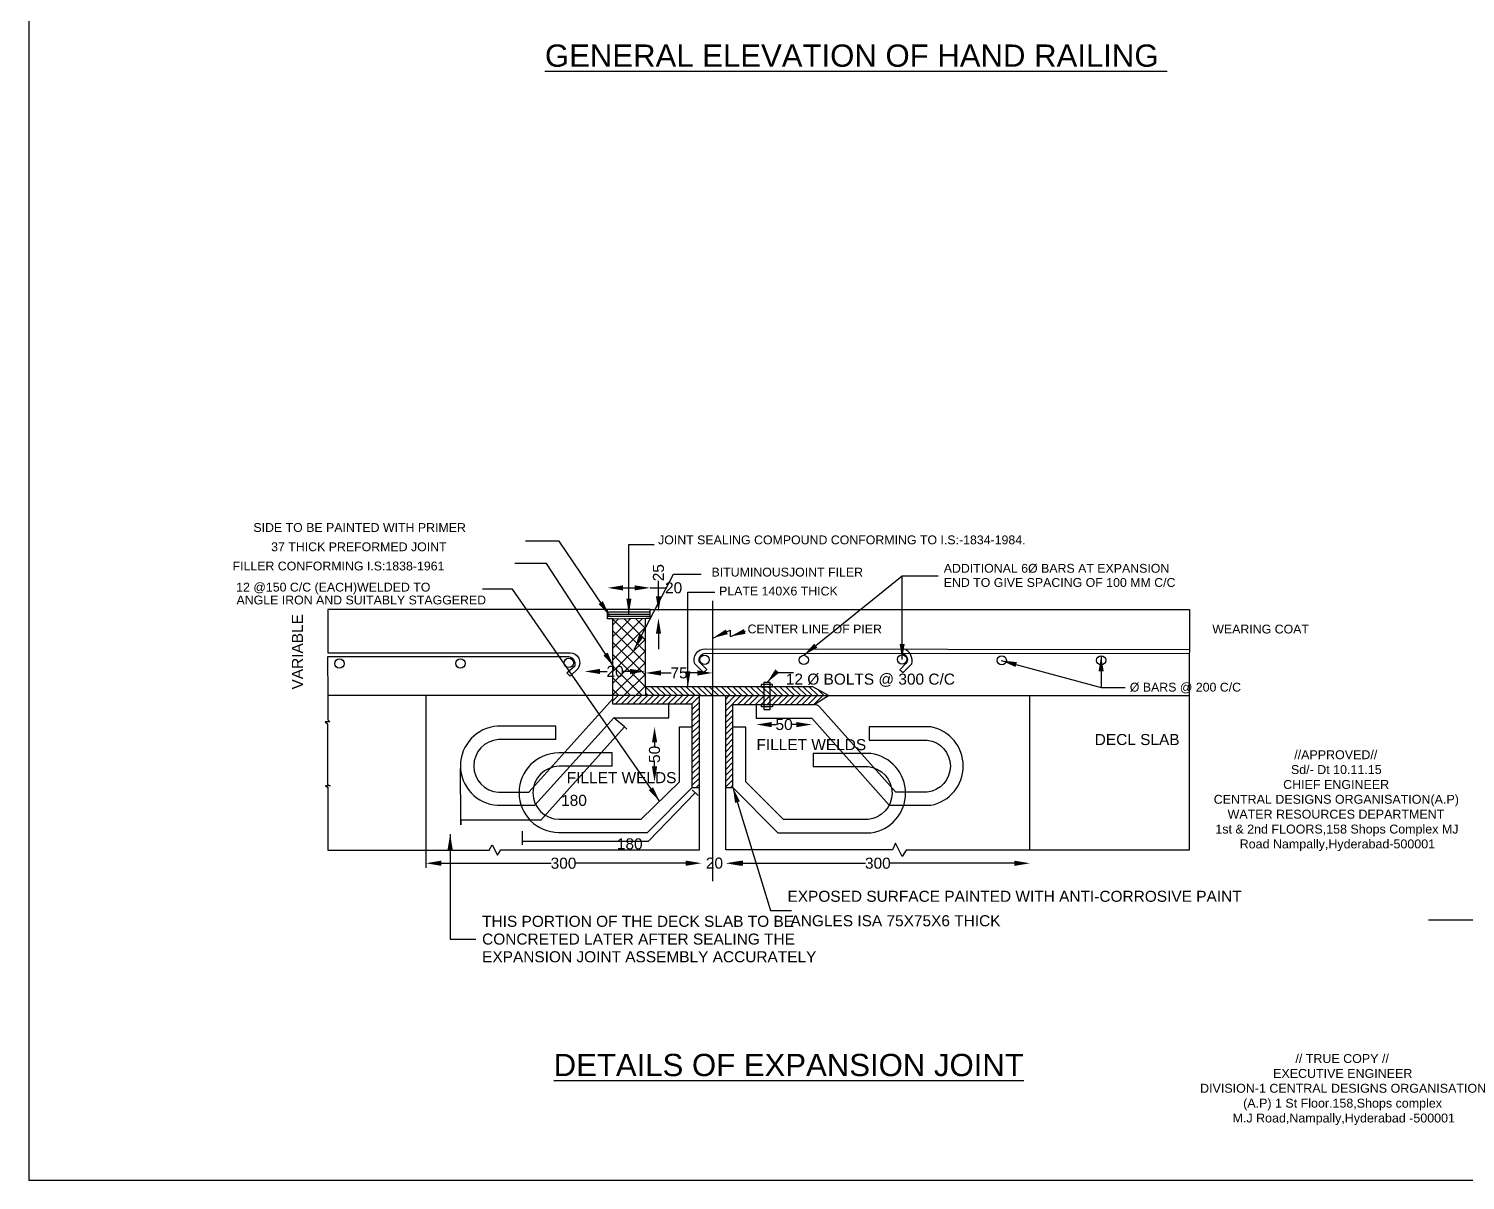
# Model space of a CAD drawing. Header units: millimetres. Extents: x 5124 to 3901474, y 2311 to 11989026.
# Drawn here: x 3893164 to 3896416, y 11983546 to 11986154 of the extents above; entities that cross this region are included whole.
import ezdxf

# ---------------------------------------------------------------- set-up
doc = ezdxf.new("R2010")
doc.units = ezdxf.units.MM
doc.header["$MEASUREMENT"] = 0
for name, color, linetype in [('DIMENSION', 7, 'Continuous'), ('DRAWING', 7, 'Continuous'), ('TEXT', 7, 'Continuous')]:
    doc.layers.add(name, color=color, linetype=linetype)
doc.styles.get("Standard").update_dxf_attribs({"font": 'arial.ttf', "height": 25})
doc.dimstyles.get("Standard").update_dxf_attribs({"dimtxt": 25, "dimasz": 35, "dimexe": 0.18, "dimexo": 0.0625, "dimgap": 0.09, "dimtad": 0, "dimdec": 0, "dimzin": 0, "dimdsep": 46, "dimtxsty": 'Standard', "dimcen": 0.09, "dimse1": 1, "dimse2": 1, "dimadec": 0, "dimazin": 0, "dimtfac": 1, "dimtdec": 0, "dimtofl": 0, "dimtmove": 0, "dimatfit": 3, "dimfxl": 0, "dimtolj": 1, "dimtzin": 0, "dimarcsym": 0})

# ---------------------------------------------------------------- blocks, each defined once
blk = doc.blocks.new('*D39')
at = {"layer": 'Defpoints', "color": 0, "transparency": 16777216}
for p in [(3894422.3, 11984693.1), (3894559.8, 11984698.3), (3894559.8, 11984693.1)]:
    blk.add_point(p, dxfattribs=at)
at = {"layer": 'DIMENSION', "color": 0, "lineweight": -2, "transparency": 16777216}
for p, q in [((3894457.3, 11984698.3), (3894472.9, 11984698.3)), ((3894524.8, 11984698.3), (3894509.2, 11984698.3))]:
    blk.add_line(p, q, dxfattribs=at)
at = {"layer": 'DIMENSION', "color": 0, "transparency": 16777216}
for points in [[(3894457.3, 11984704.1), (3894457.3, 11984692.5), (3894422.3, 11984698.3)], [(3894524.8, 11984704.1), (3894524.8, 11984692.5), (3894559.8, 11984698.3)]]:
    blk.add_solid(points, dxfattribs=at)
at = {"layer": 'DIMENSION', "color": 0, "transparency": 16777216, "insert": (3894491.1, 11984698.3), "char_height": 25, "attachment_point": 5}
blk.add_mtext('\\A1;20', dxfattribs=at)
blk = doc.blocks.new('*D40')
at = {"layer": 'Defpoints', "color": 0, "transparency": 16777216}
for p in [(3894559.8, 11984693.1), (3894712.2, 11984694.9), (3894712.2, 11984694.9)]:
    blk.add_point(p, dxfattribs=at)
at = {"layer": 'DIMENSION', "color": 0, "lineweight": -2, "transparency": 16777216}
for p, q in [((3894594.8, 11984694.9), (3894618, 11984694.9)), ((3894677.2, 11984694.9), (3894654, 11984694.9))]:
    blk.add_line(p, q, dxfattribs=at)
at = {"layer": 'DIMENSION', "color": 0, "transparency": 16777216}
for points in [[(3894594.8, 11984700.7), (3894594.8, 11984689), (3894559.8, 11984694.9)], [(3894677.2, 11984700.7), (3894677.2, 11984689), (3894712.2, 11984694.9)]]:
    blk.add_solid(points, dxfattribs=at)
at = {"layer": 'DIMENSION', "color": 0, "transparency": 16777216, "insert": (3894636, 11984694.9), "char_height": 25, "attachment_point": 5}
blk.add_mtext('\\A1;75', dxfattribs=at)
blk = doc.blocks.new('*D41')
at = {"layer": 'Defpoints', "color": 0, "transparency": 16777216}
for p in [(3894570.5, 11984833.7), (3894589.4, 11984833.7), (3894570.5, 11984818.7)]:
    blk.add_point(p, dxfattribs=at)
at = {"layer": 'DIMENSION', "color": 0, "lineweight": -2, "transparency": 16777216}
for p, q in [((3894589.4, 11984868.7), (3894589.4, 11984903.7)), ((3894589.4, 11984783.7), (3894589.4, 11984748.7))]:
    blk.add_line(p, q, dxfattribs=at)
at = {"layer": 'DIMENSION', "color": 0, "transparency": 16777216}
for points in [[(3894583.6, 11984868.7), (3894595.3, 11984868.7), (3894589.4, 11984833.7)], [(3894583.6, 11984783.7), (3894595.3, 11984783.7), (3894589.4, 11984818.7)]]:
    blk.add_solid(points, dxfattribs=at)
at = {"layer": 'DIMENSION', "color": 0, "transparency": 16777216, "insert": (3894589.4, 11984922), "char_height": 25, "attachment_point": 5, "rotation": 90}
blk.add_mtext('\\A1;25', dxfattribs=at)
blk = doc.blocks.new('*D42')
at = {"layer": 'Defpoints', "color": 0, "transparency": 16777216}
for p in [(3894570.5, 11984887.6), (3894474.3, 11984838.6), (3894570.5, 11984838.6)]:
    blk.add_point(p, dxfattribs=at)
at = {"layer": 'DIMENSION', "color": 0, "lineweight": -2, "transparency": 16777216}
for p, q in [((3894509.3, 11984887.6), (3894535.5, 11984887.6)), ((3894570.5, 11984887.6), (3894605.5, 11984887.6))]:
    blk.add_line(p, q, dxfattribs=at)
at = {"layer": 'DIMENSION', "color": 0, "transparency": 16777216}
for points in [[(3894509.3, 11984893.4), (3894509.3, 11984881.8), (3894474.3, 11984887.6)], [(3894535.5, 11984893.4), (3894535.5, 11984881.8), (3894570.5, 11984887.6)]]:
    blk.add_solid(points, dxfattribs=at)
at = {"layer": 'DIMENSION', "color": 0, "transparency": 16777216, "insert": (3894623.7, 11984887.6), "char_height": 25, "attachment_point": 5}
blk.add_mtext('\\A1;20', dxfattribs=at)
blk = doc.blocks.new('*D43')
at = {"layer": 'Defpoints', "color": 0, "transparency": 16777216}
for p in [(3894810.8, 11984592.5), (3894936.7, 11984592.5), (3894936.7, 11984578)]:
    blk.add_point(p, dxfattribs=at)
at = {"layer": 'DIMENSION', "color": 0, "lineweight": -2, "transparency": 16777216}
for p, q in [((3894845.8, 11984578), (3894855.8, 11984578)), ((3894901.7, 11984578), (3894891.7, 11984578))]:
    blk.add_line(p, q, dxfattribs=at)
at = {"layer": 'DIMENSION', "color": 0, "transparency": 16777216}
for points in [[(3894845.8, 11984583.8), (3894845.8, 11984572.1), (3894810.8, 11984578)], [(3894901.7, 11984583.8), (3894901.7, 11984572.1), (3894936.7, 11984578)]]:
    blk.add_solid(points, dxfattribs=at)
at = {"layer": 'DIMENSION', "color": 0, "transparency": 16777216, "insert": (3894873.8, 11984578), "char_height": 25, "attachment_point": 5}
blk.add_mtext('\\A1;50', dxfattribs=at)
blk = doc.blocks.new('*D44')
at = {"layer": 'Defpoints', "color": 0, "transparency": 16777216}
for p in [(3894580.5, 11984572.7), (3894636.8, 11984572.7), (3894636.8, 11984448.2)]:
    blk.add_point(p, dxfattribs=at)
at = {"layer": 'DIMENSION', "color": 0, "lineweight": -2, "transparency": 16777216}
for p, q in [((3894580.5, 11984537.7), (3894580.5, 11984528.4)), ((3894580.5, 11984483.2), (3894580.5, 11984492.5))]:
    blk.add_line(p, q, dxfattribs=at)
at = {"layer": 'DIMENSION', "color": 0, "transparency": 16777216}
for points in [[(3894574.7, 11984537.7), (3894586.4, 11984537.7), (3894580.5, 11984572.7)], [(3894574.7, 11984483.2), (3894586.4, 11984483.2), (3894580.5, 11984448.2)]]:
    blk.add_solid(points, dxfattribs=at)
at = {"layer": 'DIMENSION', "color": 0, "transparency": 16777216, "insert": (3894580.5, 11984510.4), "char_height": 25, "attachment_point": 5, "rotation": 90}
blk.add_mtext('\\A1;50', dxfattribs=at)
blk = doc.blocks.new('*D45')
at = {"layer": 'Defpoints', "color": 0, "transparency": 16777216}
for p in [(3894062.6, 11984253.6), (3894686.2, 11984263.8), (3894686.2, 11984261.7)]:
    blk.add_point(p, dxfattribs=at)
at = {"layer": 'DIMENSION', "color": 0, "lineweight": -2, "transparency": 16777216}
for p, q in [((3894097.6, 11984263.8), (3894346.7, 11984263.8)), ((3894651.2, 11984263.8), (3894402.1, 11984263.8))]:
    blk.add_line(p, q, dxfattribs=at)
at = {"layer": 'DIMENSION', "color": 0, "transparency": 16777216}
for points in [[(3894097.6, 11984269.7), (3894097.6, 11984258), (3894062.6, 11984263.8)], [(3894651.2, 11984269.7), (3894651.2, 11984258), (3894686.2, 11984263.8)]]:
    blk.add_solid(points, dxfattribs=at)
at = {"layer": 'DIMENSION', "color": 0, "transparency": 16777216, "insert": (3894374.4, 11984263.8), "char_height": 25, "attachment_point": 5}
blk.add_mtext('\\A1;300', dxfattribs=at)
blk = doc.blocks.new('*D46')
at = {"layer": 'Defpoints', "color": 0, "transparency": 16777216}
for p in [(3894686.5, 11984258.6), (3894745.7, 11984264), (3894745.7, 11984259.8)]:
    blk.add_point(p, dxfattribs=at)
at = {"layer": 'DIMENSION', "color": 0, "lineweight": -2, "transparency": 16777216}
for p, q in [((3894651.5, 11984264), (3894616.5, 11984264)), ((3894780.7, 11984264), (3894815.7, 11984264))]:
    blk.add_line(p, q, dxfattribs=at)
at = {"layer": 'DIMENSION', "color": 0, "transparency": 16777216}
for points in [[(3894651.5, 11984269.8), (3894651.5, 11984258.2), (3894686.5, 11984264)], [(3894780.7, 11984269.8), (3894780.7, 11984258.2), (3894745.7, 11984264)]]:
    blk.add_solid(points, dxfattribs=at)
at = {"layer": 'DIMENSION', "color": 0, "transparency": 16777216, "insert": (3894716.1, 11984264), "char_height": 25, "attachment_point": 5}
blk.add_mtext('\\A1;20', dxfattribs=at)
blk = doc.blocks.new('*D47')
at = {"layer": 'Defpoints', "color": 0, "transparency": 16777216}
for p in [(3894741.7, 11984294.1), (3895430.5, 11984293.4), (3895430.5, 11984263.8)]:
    blk.add_point(p, dxfattribs=at)
at = {"layer": 'DIMENSION', "color": 0, "lineweight": -2, "transparency": 16777216}
for p, q in [((3894776.7, 11984263.8), (3895058.4, 11984263.8)), ((3895395.5, 11984263.8), (3895113.8, 11984263.8))]:
    blk.add_line(p, q, dxfattribs=at)
at = {"layer": 'DIMENSION', "color": 0, "transparency": 16777216}
for points in [[(3894776.7, 11984269.6), (3894776.7, 11984257.9), (3894741.7, 11984263.8)], [(3895395.5, 11984269.6), (3895395.5, 11984257.9), (3895430.5, 11984263.8)]]:
    blk.add_solid(points, dxfattribs=at)
at = {"layer": 'DIMENSION', "color": 0, "transparency": 16777216, "insert": (3895086.1, 11984263.8), "char_height": 25, "attachment_point": 5}
blk.add_mtext('\\A1;300', dxfattribs=at)

msp = doc.modelspace()

# ---------------------------------------------------------------- hatches: boundary and pattern name
at = {"layer": 'DRAWING'}
h = msp.add_hatch(dxfattribs=at)
h.set_pattern_fill('ANSI37', color=256, scale=150, style=0)
h.paths.add_polyline_path([(3894559.8, 11984818.7), (3894486, 11984817.8), (3894486, 11984643.7), (3894559.8, 11984643.7), (3894559.8, 11984663.6)])
h = msp.add_hatch(dxfattribs=at)
h.set_pattern_fill('ANSI31', color=256, scale=75, angle=90, style=0)
h.paths.add_polyline_path([(3894712.2, 11984663.6), (3894559.8, 11984663.6), (3894559.8, 11984643.7), (3894682, 11984643.5), (3894712.2, 11984643.5)])
h.paths.add_polyline_path([(3894827.6, 11984663.6), (3894822.1, 11984663.6), (3894712.2, 11984663.6), (3894712.2, 11984643.5), (3894827.6, 11984643.5)])
h.paths.add_polyline_path([(3894842.6, 11984663.6), (3894827.6, 11984663.6), (3894827.6, 11984643.5), (3894842.6, 11984643.5)])
h.paths.add_polyline_path([(3894939.1, 11984663.6), (3894842.6, 11984663.6), (3894842.6, 11984643.5), (3894974.3, 11984643.5)])
h = msp.add_hatch(dxfattribs=at)
h.set_pattern_fill('ANSI31', color=256, scale=75, style=0)
h.paths.add_polyline_path([(3894682, 11984643.5), (3894486, 11984643.7), (3894486, 11984624), (3894613, 11984624), (3894665.9, 11984624), (3894665.9, 11984435.7), (3894682, 11984435.7)])
h = msp.add_hatch(dxfattribs=at)
h.set_pattern_fill('ANSI31', color=256, scale=75, style=0)
h.paths.add_polyline_path([(3894974.3, 11984643.5), (3894842.6, 11984643.5), (3894842.6, 11984623.1), (3894847.8, 11984623.1), (3894941.8, 11984623.1)])
h.paths.add_polyline_path([(3894842.6, 11984643.5), (3894827.6, 11984643.5), (3894827.6, 11984623.1), (3894842.6, 11984623.1)])
h.paths.add_polyline_path([(3894827.6, 11984643.5), (3894741.7, 11984643.5), (3894741.7, 11984435.7), (3894758, 11984435.7), (3894758, 11984623.1), (3894827.6, 11984623.1)])

# ---------------------------------------------------------------- linework, layer by layer
at = {"layer": 'DIMENSION'}
for points in [[(3894512.7, 11984572.5), (3894518.1, 11984567.6), (3894512.7, 11984572.5), (3894488, 11984593.3)], [(3894323.3, 11984361.3), (3894512.7, 11984572.5)], [(3894323.3, 11984361.3), (3894141.7, 11984361.3), (3894141.7, 11984350.5), (3894141.7, 11984361.3), (3894141.3, 11984478.6)], [(3894281.1, 11984313.9), (3894566.6, 11984313.9), (3894672.5, 11984423.4)], [(3894665.7, 11984430.1), (3894678.9, 11984417.1)], [(3894281.1, 11984336.8), (3894281.1, 11984305.2)]]:
    msp.add_lwpolyline(points, dxfattribs=at)
at = {"layer": 'DRAWING'}
for points in [[(3901473.8, 11989026.3), (3893163.5, 11989026.3), (3893163.5, 11983545.7), (3901473.8, 11983545.7)], [(3894822.1, 11984663.6), (3894847.5, 11984663.6), (3894847.5, 11984668.7), (3894822.1, 11984668.7)], [(3894827.6, 11984612.3), (3894842.6, 11984612.3), (3894842.6, 11984673.1), (3894827.6, 11984673.1)], [(3894822.3, 11984623.1), (3894847.8, 11984623.1), (3894847.8, 11984618), (3894822.3, 11984618)]]:
    msp.add_lwpolyline(points, close=True, dxfattribs=at)
for points in [[(3894712.2, 11984223), (3894712.2, 11984858.6)], [(3894559.8, 11984663.6), (3894559.8, 11984818.7), (3894570.5, 11984818.7), (3894570.5, 11984838.6), (3893840.5, 11984838.6), (3893840.5, 11984740.3), (3894361.3, 11984740.3), (3894361.3, 11984740.3)], [(3894486, 11984643.7), (3894486, 11984817.8), (3894474.3, 11984817.8), (3894474.3, 11984838.6)], [(3894474.3, 11984833.7), (3894570.5, 11984833.7)], [(3894474.3, 11984827.9), (3894570.5, 11984827.9)], [(3894474.3, 11984823.2), (3894570.5, 11984823.2)], [(3894570.5, 11984838.6), (3895792, 11984838.6), (3895791.1, 11984643.5)], [(3894486, 11984817.8), (3894559.8, 11984818.7)], [(3893840, 11984731.3), (3893840.5, 11984643.7), (3893840.5, 11984588.4), (3893845.2, 11984584.4), (3893834.4, 11984584.4), (3893840.3, 11984580), (3893840.3, 11984442.4), (3893846.2, 11984439.3), (3893835.4, 11984439.3), (3893840.6, 11984435.6), (3893840.6, 11984293.2)], [(3894758, 11984435.7), (3894758, 11984623.1), (3894941.8, 11984623.1), (3894974.3, 11984643.5), (3894939.1, 11984663.6), (3894559.8, 11984663.6), (3894559.8, 11984643.5)], [(3893840.4, 11984293.2), (3894205.8, 11984293.2), (3894212.9, 11984305.7), (3894224.9, 11984282), (3894232.2, 11984294.6), (3894682, 11984294.6), (3894682, 11984643.5), (3894486, 11984643.7)], [(3894062.6, 11984643.7), (3894062.6, 11984253.6)], [(3894682, 11984643.5), (3895791.1, 11984643.5), (3895791.1, 11984293.4), (3895150.2, 11984293.4), (3895141.1, 11984278.8), (3895126.2, 11984309.5), (3895119, 11984294.1), (3894741.7, 11984294.1), (3894741.7, 11984643.5)], [(3895430.5, 11984293.4), (3895430.5, 11984643.5)], [(3894665.9, 11984435.7), (3894682, 11984435.7)], [(3894741.7, 11984435.7), (3894758, 11984435.7)], [(3896332.8, 11984135.3), (3897392, 11984135.3), (3897402.2, 11984155.7), (3897402.2, 11984116), (3897412, 11984136.4), (3899267.7, 11984136.4)]]:
    msp.add_lwpolyline(points, dxfattribs=at)
for points in [[(3894361.3, 11984740.3), (3894389.2, 11984740.3, -0.606338), (3894407.4, 11984705.3), (3894389.7, 11984687.4), (3894381.9, 11984695), (3894400.4, 11984711.9, 0.448738), (3894386.3, 11984731.3), (3893840, 11984731.3)], [(3894691.7, 11984695.8), (3894671.5, 11984715.2, -0.544254), (3894696.1, 11984749.5), (3895791.6, 11984747.9)], [(3894691.7, 11984695.8), (3894698.6, 11984703), (3894682.6, 11984719.1, -0.521044), (3894695.9, 11984739.4), (3895791.5, 11984738.6)], [(3895141.1, 11984739.1), (3895145.1, 11984737.3, -0.49749), (3895149.8, 11984716.4), (3895135.9, 11984702.2), (3895143.4, 11984696), (3895162.8, 11984715.2, 0.364654), (3895146.4, 11984748.9, 0.266035)], [(3894357.3, 11984543.8), (3894357.3, 11984574.3), (3894225, 11984574.3, 0.93777), (3894225, 11984395.2), (3894309.7, 11984395.2), (3894488, 11984593.3), (3894613, 11984593.3), (3894613, 11984624), (3894486, 11984624), (3894486, 11984643.7), (3893840.5, 11984643.7)], [(3894357.3, 11984543.8), (3894227.4, 11984543.8, 0.94646), (3894227.4, 11984424.9), (3894296, 11984424.9), (3894486, 11984635.9)], [(3894484.2, 11984483.4), (3894484.2, 11984513.7), (3894363.6, 11984513.7, 1), (3894363.6, 11984333.7), (3894564.3, 11984333.7), (3894665.9, 11984435.7), (3894665.9, 11984624), (3894613, 11984624)], [(3894810.8, 11984623.1), (3894810.8, 11984592.5), (3894936.7, 11984592.5), (3895111.6, 11984395.2), (3895206.4, 11984395.2, 0.823643), (3895206.4, 11984572.8), (3895066.5, 11984572.8), (3895066.5, 11984543), (3895198.1, 11984543, -0.88266), (3895198.1, 11984424.7), (3895127.2, 11984424.7), (3894954.1, 11984617.8, 0.220395), (3894941.8, 11984623.1, 143.953717)], [(3894484.2, 11984483.4), (3894364.9, 11984483.4, 1), (3894364.9, 11984363.5), (3894550.1, 11984363.5), (3894636.8, 11984448.2), (3894636.8, 11984572.7), (3894665.9, 11984572.7)], [(3894758, 11984435.7), (3894859.6, 11984332.5), (3895070.2, 11984332.5, 0.874433), (3895070.2, 11984512.3), (3894939.3, 11984512.3), (3894939.3, 11984482.7), (3895063.9, 11984482.7, -0.906835), (3895063.9, 11984362.9), (3894872.5, 11984362.9), (3894787.5, 11984448.5), (3894787.5, 11984572.4), (3894758, 11984572.4)]]:
    msp.add_lwpolyline(points, format="xyb", dxfattribs=at)
for centre in [(3893867, 11984716.2), (3894141, 11984716.4), (3894386.2, 11984717.7), (3894693.7, 11984724.8), (3894918.3, 11984724.3), (3895141.1, 11984725.5), (3895366.6, 11984723.4), (3895591.7, 11984723.4)]:
    msp.add_circle(centre, 10.5, dxfattribs=at)

# ---------------------------------------------------------------- texts
at = {"layer": 'TEXT'}
for s, height, p in [('%%UGENERAL ELEVATION OF HAND RAILING ', 50.424, (3894332.3, 11986068)), ('SIDE TO BE PAINTED WITH PRIMER', 20, (3893672.2, 11985014.3)), ('37 THICK PREFORMED JOINT', 20, (3893712.4, 11984970.7)), ('JOINT SEALING COMPOUND CONFORMING TO I.S:-1834-1984.', 20, (3894588.5, 11984986.3)), ('FILLER CONFORMING I.S:1838-1961 ', 20, (3893625, 11984927.1)), ('BITUMINOUSJOINT FILER', 20, (3894709.5, 11984913.3)), ('ADDITIONAL 6Ø BARS AT EXPANSION', 20, (3895235.3, 11984921.9)), ('12 @150 C/C (EACH)WELDED TO', 20, (3893633.3, 11984879.3)), ('PLATE 140X6 THICK ', 20, (3894726.7, 11984870.4)), ('END TO GIVE SPACING OF 100 MM C/C', 20, (3895235.3, 11984889.8)), ('ANGLE IRON AND SUITABLY STAGGERED', 20, (3893634, 11984850.1)), ('CENTER LINE OF PIER', 20, (3894791.1, 11984784.5)), ('WEARING COAT ', 20, (3895843.4, 11984784.3)), ('12 Ø BOLTS @ 300 C/C ', 25, (3894877.8, 11984668.4)), ('FILLET WELDS ', 25, (3894811.3, 11984520)), ('DECL SLAB ', 25, (3895577.2, 11984531.6)), ('FILLET WELDS ', 25, (3894381.7, 11984445.2)), ('180', 25, (3894369, 11984393.8)), ('180', 25, (3894495.2, 11984295.3)), ('EXPOSED SURFACE PAINTED WITH ANTI-CORROSIVE PAINT ', 25, (3894881.5, 11984176.5)), ('THIS PORTION OF THE DECK SLAB TO BE', 25, (3894190.1, 11984119.8)), ('ANGLES ISA 75X75X6 THICK', 25, (3894888.3, 11984121.1)), ('CONCRETED LATER AFTER SEALING THE ', 25, (3894190.1, 11984079.6)), ('EXPANSION JOINT ASSEMBLY ACCURATELY ', 25, (3894190.1, 11984039.5)), ('%%UDETAILS OF EXPANSION JOINT', 50.424, (3894352.1, 11983781.7))]:
    msp.add_text(s, height=height, dxfattribs=at).set_placement(p)
msp.add_text('VARIABLE ', height=25, rotation=90, dxfattribs=at).set_placement((3893784.4, 11984657.4))
at = {"layer": 'TEXT', "attachment_point": 1}
for s, insert, char_height, width in [('Ø BARS @ 200 C/C', (3895656.6, 11984672.7), 20, 355.481), ('\\pi189.05;//APPROVED// \\P\\pi181.58;Sd/- Dt 10.11.15 \\P\\pi164.07;CHIEF ENGINEER \\P\\pi6.7758;CENTRAL DESIGNS ORGANISATION(A.P)    \\P\\pi38.186;WATER RESOURCES DEPARTMENT       \\P\\pi10.463;1st & 2nd FLOORS,158 Shops Complex MJ \\P\\pi65.619;Road Nampally,Hyderabad-500001', (3895839.8, 11984519.8), 20.205, 566.318), ('\\pi232.45;// TRUE COPY // \\P\\pi181.98;EXECUTIVE ENGINEER\\P\\pi16.693;DIVISION-1 CENTRAL DESIGNS ORGANISATION \\P\\pi114.15;(A.P) 1 St Floor.158,Shops complex                                      \\P\\pi90.138;M.J Road,Nampally,Hyderabad -500001', (3895799.1, 11983831.6), 20.205, 676.632)]:
    msp.add_mtext(s, dxfattribs=dict(at, insert=insert, char_height=char_height, width=width))

# ---------------------------------------------------------------- dimensions: what is measured, and where the dimension line sits
at = {"layer": 'DIMENSION'}
for base, p1, p2, text, picture, middle in [((3894589.4, 11984833.7), (3894570.5, 11984818.7), (3894570.5, 11984833.7), '25', '*D41', (3894589.4, 11984922)), ((3894580.5, 11984572.7), (3894636.8, 11984448.2), (3894636.8, 11984572.7), '50', '*D44', (3894580.5, 11984510.4))]:
    dim = msp.add_linear_dim(base=base, p1=p1, p2=p2, angle=90, text=text, dimstyle='Standard', dxfattribs=at)
    dim.commit()
    dim.dimension.update_dxf_attribs({"geometry": picture, "text_midpoint": middle})
for base, p1, p2, text, picture, middle in [((3894570.5, 11984887.6), (3894474.3, 11984838.6), (3894570.5, 11984838.6), '20', '*D42', (3894623.7, 11984887.6)), ((3894559.8, 11984698.3), (3894422.3, 11984693.1), (3894559.8, 11984693.1), '20', '*D39', (3894491.1, 11984698.3)), ((3894712.2, 11984694.9), (3894559.8, 11984693.1), (3894712.2, 11984694.9), '75', '*D40', (3894636, 11984694.9)), ((3894936.7, 11984578), (3894810.8, 11984592.5), (3894936.7, 11984592.5), '50', '*D43', (3894873.8, 11984578)), ((3894686.2, 11984263.8), (3894062.6, 11984253.6), (3894686.2, 11984261.7), '300', '*D45', (3894374.4, 11984263.8)), ((3895430.5, 11984263.8), (3894741.7, 11984294.1), (3895430.5, 11984293.4), '300', '*D47', (3895086.1, 11984263.8))]:
    dim = msp.add_linear_dim(base=base, p1=p1, p2=p2, text=text, dimstyle='Standard', dxfattribs=at)
    dim.commit()
    dim.dimension.update_dxf_attribs({"geometry": picture, "text_midpoint": middle})
dim = msp.add_linear_dim(base=(3894745.7, 11984264), p1=(3894686.5, 11984258.6), p2=(3894745.7, 11984259.8), text='20', dimstyle='Standard', dxfattribs=at)
dim.commit()
dim.dimension.update_dxf_attribs({"geometry": '*D46', "text_midpoint": (3894716.1, 11984264), "dimtype": 160})

# ---------------------------------------------------------------- leaders
for points in [[(3894478.3, 11984825.3), (3894364.6, 11984993.1), (3894288.1, 11984993.1)], [(3894522.4, 11984827.9), (3894522.4, 11984985.5), (3894579.7, 11984985.5)], [(3894488.6, 11984708.6), (3894336.1, 11984942.8), (3894264.1, 11984942.8)], [(3894534.5, 11984748.2), (3894623.3, 11984918.3), (3894686.1, 11984918.3)], [(3894918.3, 11984734.8), (3895141.1, 11984915)], [(3895141.1, 11984725.5), (3895141.1, 11984915), (3895223, 11984915)], [(3894592.3, 11984403.9), (3894258.9, 11984884.4), (3894191, 11984884.4)], [(3894656.2, 11984663.6), (3894656.2, 11984877.5), (3894717.1, 11984877.5)], [(3894712.2, 11984773.9), (3894752, 11984791.6), (3894751.7, 11984777.4)], [(3894751.7, 11984777.4), (3894786.2, 11984789.5)], [(3895591.7, 11984733.9), (3895591.7, 11984662), (3895646.4, 11984662)], [(3894835.1, 11984673.1), (3894855.7, 11984696.2), (3894894.8, 11984696.2)], [(3895365.7, 11984723), (3895591.7, 11984662)], [(3894758, 11984435.7), (3894843.3, 11984156.9), (3894890.5, 11984156.9)], [(3894117.7, 11984329.9), (3894117.7, 11984092.2), (3894175.6, 11984092.2)]]:
    msp.add_leader(points, dimstyle='Standard', override={"dimgap": 0.09, "dimtad": 0}, dxfattribs=at)

doc.saveas('drawing.dxf')
